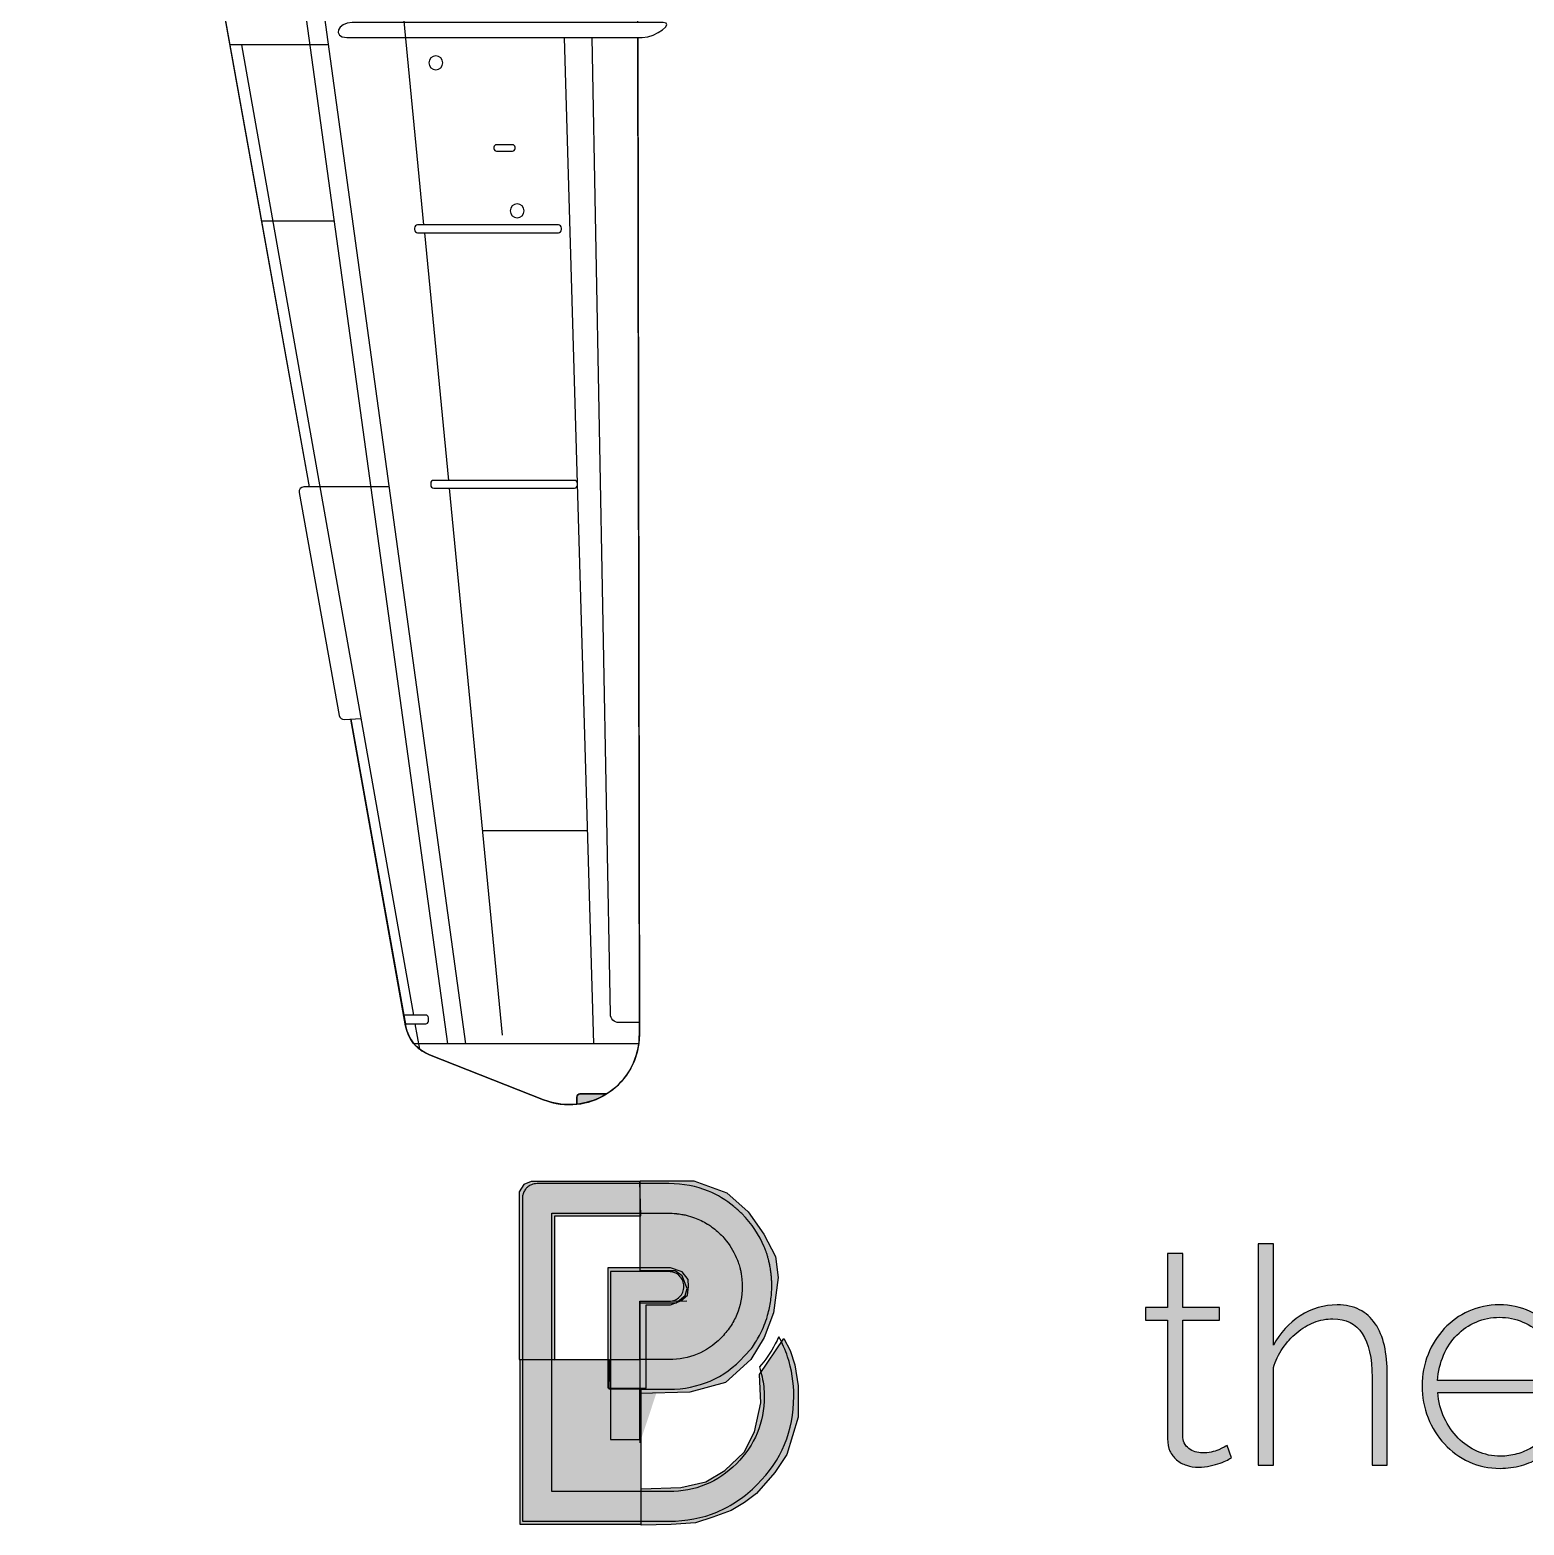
# Model space of a CAD drawing. Extents: x 65 to 351, y 40 to 244.
# Drawn here: x 238.49 to 283.66, y 41.78 to 86.99 of the extents above; entities that cross this region are included whole.
import ezdxf

# ---------------------------------------------------------------- set-up
doc = ezdxf.new("R2010")
doc.units = 0
doc.header["$MEASUREMENT"] = 0
for name, color, linetype in [('4-VIEW', 7, 'CONTINUOUS'), ('COPYRIGHT_NOTICE', 7, 'CONTINUOUS'), ('SOLIDS', 7, 'CONTINUOUS')]:
    doc.layers.add(name, color=color, linetype=linetype)

# ---------------------------------------------------------------- blocks, each defined once
blk = doc.blocks.new('BLOCK_2')
at = {"layer": 'COPYRIGHT_NOTICE'}
h = blk.add_hatch(color=7, dxfattribs=at)
h.dxf.hatch_style = 2
edge = h.paths.add_edge_path()
edge.add_spline(control_points=[(279.521, 43.583), (279.521, 43.583), (279.062, 43.583), (279.062, 43.583), (279.062, 43.583), (279.062, 46.242), (279.062, 46.242), (279.062, 47.422), (278.668, 48.013), (277.879, 48.013), (277.683, 48.013), (277.492, 47.976), (277.305, 47.903), (277.119, 47.829), (276.945, 47.725), (276.783, 47.591), (276.62, 47.456), (276.478, 47.299), (276.356, 47.119), (276.234, 46.938), (276.142, 46.744), (276.081, 46.536), (276.081, 46.536), (276.081, 43.583), (276.081, 43.583), (276.081, 43.583), (275.622, 43.583), (275.622, 43.583), (275.622, 43.583), (275.622, 50.278), (275.622, 50.278), (275.622, 50.278), (276.081, 50.278), (276.081, 50.278), (276.081, 50.278), (276.081, 47.215), (276.081, 47.215), (276.277, 47.588), (276.547, 47.884), (276.893, 48.105), (277.238, 48.325), (277.61, 48.435), (278.007, 48.435), (278.27, 48.435), (278.496, 48.386), (278.686, 48.288), (278.875, 48.19), (279.033, 48.049), (279.158, 47.866), (279.284, 47.683), (279.375, 47.461), (279.433, 47.201), (279.491, 46.941), (279.521, 46.649), (279.521, 46.325), (279.521, 46.325), (279.521, 43.583), (279.521, 43.583)], knot_values=[0, 0, 0, 0, 1, 1, 1, 2, 2, 2, 3, 3, 3, 4, 4, 4, 5, 5, 5, 6, 6, 6, 7, 7, 7, 8, 8, 8, 9, 9, 9, 10, 10, 10, 11, 11, 11, 12, 12, 12, 13, 13, 13, 14, 14, 14, 15, 15, 15, 16, 16, 16, 17, 17, 17, 18, 18, 18, 19, 19, 19, 19], degree=3, periodic=1)
h = blk.add_hatch(color=7, dxfattribs=at)
h.dxf.hatch_style = 2
edge = h.paths.add_edge_path()
edge.add_spline(control_points=[(274.815, 43.812), (274.791, 43.8), (274.749, 43.776), (274.692, 43.743), (274.633, 43.709), (274.56, 43.677), (274.471, 43.647), (274.383, 43.616), (274.283, 43.588), (274.173, 43.564), (274.063, 43.54), (273.944, 43.527), (273.816, 43.527), (273.687, 43.527), (273.566, 43.546), (273.453, 43.583), (273.34, 43.619), (273.241, 43.674), (273.155, 43.748), (273.07, 43.821), (273.002, 43.909), (272.954, 44.014), (272.904, 44.118), (272.88, 44.24), (272.88, 44.38), (272.88, 44.38), (272.88, 47.976), (272.88, 47.976), (272.88, 47.976), (272.21, 47.976), (272.21, 47.976), (272.21, 47.976), (272.21, 48.352), (272.21, 48.352), (272.21, 48.352), (272.88, 48.352), (272.88, 48.352), (272.88, 48.352), (272.88, 49.985), (272.88, 49.985), (272.88, 49.985), (273.339, 49.985), (273.339, 49.985), (273.339, 49.985), (273.339, 48.352), (273.339, 48.352), (273.339, 48.352), (274.448, 48.352), (274.448, 48.352), (274.448, 48.352), (274.448, 47.976), (274.448, 47.976), (274.448, 47.976), (273.339, 47.976), (273.339, 47.976), (273.339, 47.976), (273.339, 44.491), (273.339, 44.491), (273.339, 44.313), (273.4, 44.18), (273.522, 44.092), (273.644, 44.003), (273.782, 43.959), (273.935, 43.959), (274.124, 43.959), (274.288, 43.991), (274.426, 44.055), (274.563, 44.119), (274.647, 44.16), (274.678, 44.179), (274.678, 44.179), (274.815, 43.812), (274.815, 43.812)], knot_values=[0, 0, 0, 0, 1, 1, 1, 2, 2, 2, 3, 3, 3, 4, 4, 4, 5, 5, 5, 6, 6, 6, 7, 7, 7, 8, 8, 8, 9, 9, 9, 10, 10, 10, 11, 11, 11, 12, 12, 12, 13, 13, 13, 14, 14, 14, 15, 15, 15, 16, 16, 16, 17, 17, 17, 18, 18, 18, 19, 19, 19, 20, 20, 20, 21, 21, 21, 22, 22, 22, 23, 23, 23, 24, 24, 24, 24], degree=3, periodic=1)
h = blk.add_hatch(color=7, dxfattribs=at)
h.dxf.hatch_style = 2
edge = h.paths.add_edge_path()
edge.add_spline(control_points=[(282.933, 43.491), (282.596, 43.491), (282.284, 43.557), (281.997, 43.688), (281.709, 43.82), (281.46, 44), (281.249, 44.229), (281.038, 44.459), (280.873, 44.723), (280.754, 45.023), (280.635, 45.322), (280.575, 45.643), (280.575, 45.985), (280.575, 46.322), (280.635, 46.638), (280.754, 46.935), (280.873, 47.232), (281.037, 47.491), (281.245, 47.715), (281.453, 47.938), (281.699, 48.114), (281.983, 48.242), (282.267, 48.371), (282.575, 48.435), (282.905, 48.435), (283.241, 48.435), (283.553, 48.369), (283.84, 48.238), (284.128, 48.106), (284.375, 47.929), (284.583, 47.705), (284.791, 47.482), (284.953, 47.222), (285.07, 46.926), (285.186, 46.629), (285.244, 46.316), (285.244, 45.985), (285.244, 45.955), (285.244, 45.917), (285.244, 45.871), (285.244, 45.825), (285.241, 45.796), (285.235, 45.784), (285.235, 45.784), (281.052, 45.784), (281.052, 45.784), (281.071, 45.509), (281.135, 45.253), (281.245, 45.018), (281.355, 44.782), (281.494, 44.579), (281.662, 44.408), (281.83, 44.237), (282.024, 44.102), (282.245, 44.005), (282.465, 43.907), (282.7, 43.858), (282.951, 43.858), (283.116, 43.858), (283.278, 43.881), (283.437, 43.926), (283.596, 43.973), (283.744, 44.035), (283.882, 44.114), (284.02, 44.194), (284.141, 44.29), (284.249, 44.403), (284.355, 44.516), (284.44, 44.64), (284.501, 44.775), (284.501, 44.775), (284.905, 44.665), (284.905, 44.665), (284.837, 44.494), (284.738, 44.336), (284.606, 44.192), (284.475, 44.049), (284.322, 43.925), (284.148, 43.821), (283.973, 43.717), (283.782, 43.636), (283.574, 43.578), (283.367, 43.52), (283.153, 43.491), (282.933, 43.491)], knot_values=[0, 0, 0, 0, 1, 1, 1, 2, 2, 2, 3, 3, 3, 4, 4, 4, 5, 5, 5, 6, 6, 6, 7, 7, 7, 8, 8, 8, 9, 9, 9, 10, 10, 10, 11, 11, 11, 12, 12, 12, 13, 13, 13, 14, 14, 14, 15, 15, 15, 16, 16, 16, 17, 17, 17, 18, 18, 18, 19, 19, 19, 20, 20, 20, 21, 21, 21, 22, 22, 22, 23, 23, 23, 24, 24, 24, 25, 25, 25, 26, 26, 26, 27, 27, 27, 28, 28, 28, 28], degree=3, periodic=1)
edge = h.paths.add_edge_path()
edge.add_spline(control_points=[(284.804, 46.151), (284.785, 46.432), (284.722, 46.689), (284.616, 46.921), (284.508, 47.153), (284.371, 47.354), (284.203, 47.522), (284.035, 47.69), (283.84, 47.821), (283.62, 47.916), (283.4, 48.011), (283.165, 48.059), (282.914, 48.059), (282.663, 48.059), (282.428, 48.011), (282.208, 47.916), (281.988, 47.821), (281.794, 47.69), (281.626, 47.522), (281.457, 47.354), (281.323, 47.152), (281.222, 46.917), (281.121, 46.681), (281.061, 46.426), (281.043, 46.151), (281.043, 46.151), (284.804, 46.151), (284.804, 46.151)], knot_values=[0, 0, 0, 0, 1, 1, 1, 2, 2, 2, 3, 3, 3, 4, 4, 4, 5, 5, 5, 6, 6, 6, 7, 7, 7, 8, 8, 8, 9, 9, 9, 9], degree=3, periodic=1)
for points, knots in [([(279.521, 43.583), (279.521, 43.583), (279.062, 43.583), (279.062, 43.583), (279.062, 43.583), (279.062, 46.242), (279.062, 46.242), (279.062, 47.422), (278.668, 48.013), (277.879, 48.013), (277.683, 48.013), (277.492, 47.976), (277.305, 47.903), (277.119, 47.829), (276.945, 47.725), (276.783, 47.591), (276.62, 47.456), (276.478, 47.299), (276.356, 47.119), (276.234, 46.938), (276.142, 46.744), (276.081, 46.536), (276.081, 46.536), (276.081, 43.583), (276.081, 43.583), (276.081, 43.583), (275.622, 43.583), (275.622, 43.583), (275.622, 43.583), (275.622, 50.278), (275.622, 50.278), (275.622, 50.278), (276.081, 50.278), (276.081, 50.278), (276.081, 50.278), (276.081, 47.215), (276.081, 47.215), (276.277, 47.588), (276.547, 47.884), (276.893, 48.105), (277.238, 48.325), (277.61, 48.435), (278.007, 48.435), (278.27, 48.435), (278.496, 48.386), (278.686, 48.288), (278.875, 48.19), (279.033, 48.049), (279.158, 47.866), (279.284, 47.683), (279.375, 47.461), (279.433, 47.201), (279.491, 46.941), (279.521, 46.649), (279.521, 46.325), (279.521, 46.325), (279.521, 43.583), (279.521, 43.583)], [0, 0, 0, 0, 1, 1, 1, 2, 2, 2, 3, 3, 3, 4, 4, 4, 5, 5, 5, 6, 6, 6, 7, 7, 7, 8, 8, 8, 9, 9, 9, 10, 10, 10, 11, 11, 11, 12, 12, 12, 13, 13, 13, 14, 14, 14, 15, 15, 15, 16, 16, 16, 17, 17, 17, 18, 18, 18, 19, 19, 19, 19]), ([(274.815, 43.812), (274.791, 43.8), (274.749, 43.776), (274.692, 43.743), (274.633, 43.709), (274.56, 43.677), (274.471, 43.647), (274.383, 43.616), (274.283, 43.588), (274.173, 43.564), (274.063, 43.54), (273.944, 43.527), (273.816, 43.527), (273.687, 43.527), (273.566, 43.546), (273.453, 43.583), (273.34, 43.619), (273.241, 43.674), (273.155, 43.748), (273.07, 43.821), (273.002, 43.909), (272.954, 44.014), (272.904, 44.118), (272.88, 44.24), (272.88, 44.38), (272.88, 44.38), (272.88, 47.976), (272.88, 47.976), (272.88, 47.976), (272.21, 47.976), (272.21, 47.976), (272.21, 47.976), (272.21, 48.352), (272.21, 48.352), (272.21, 48.352), (272.88, 48.352), (272.88, 48.352), (272.88, 48.352), (272.88, 49.985), (272.88, 49.985), (272.88, 49.985), (273.339, 49.985), (273.339, 49.985), (273.339, 49.985), (273.339, 48.352), (273.339, 48.352), (273.339, 48.352), (274.448, 48.352), (274.448, 48.352), (274.448, 48.352), (274.448, 47.976), (274.448, 47.976), (274.448, 47.976), (273.339, 47.976), (273.339, 47.976), (273.339, 47.976), (273.339, 44.491), (273.339, 44.491), (273.339, 44.313), (273.4, 44.18), (273.522, 44.092), (273.644, 44.003), (273.782, 43.959), (273.935, 43.959), (274.124, 43.959), (274.288, 43.991), (274.426, 44.055), (274.563, 44.119), (274.647, 44.16), (274.678, 44.179), (274.678, 44.179), (274.815, 43.812), (274.815, 43.812)], [0, 0, 0, 0, 1, 1, 1, 2, 2, 2, 3, 3, 3, 4, 4, 4, 5, 5, 5, 6, 6, 6, 7, 7, 7, 8, 8, 8, 9, 9, 9, 10, 10, 10, 11, 11, 11, 12, 12, 12, 13, 13, 13, 14, 14, 14, 15, 15, 15, 16, 16, 16, 17, 17, 17, 18, 18, 18, 19, 19, 19, 20, 20, 20, 21, 21, 21, 22, 22, 22, 23, 23, 23, 24, 24, 24, 24]), ([(282.933, 43.491), (282.596, 43.491), (282.284, 43.557), (281.997, 43.688), (281.709, 43.82), (281.46, 44), (281.249, 44.229), (281.038, 44.459), (280.873, 44.723), (280.754, 45.023), (280.635, 45.322), (280.575, 45.643), (280.575, 45.985), (280.575, 46.322), (280.635, 46.638), (280.754, 46.935), (280.873, 47.232), (281.037, 47.491), (281.245, 47.715), (281.453, 47.938), (281.699, 48.114), (281.983, 48.242), (282.267, 48.371), (282.575, 48.435), (282.905, 48.435), (283.241, 48.435), (283.553, 48.369), (283.84, 48.238), (284.128, 48.106), (284.375, 47.929), (284.583, 47.705), (284.791, 47.482), (284.953, 47.222), (285.07, 46.926), (285.186, 46.629), (285.244, 46.316), (285.244, 45.985), (285.244, 45.955), (285.244, 45.917), (285.244, 45.871), (285.244, 45.825), (285.241, 45.796), (285.235, 45.784), (285.235, 45.784), (281.052, 45.784), (281.052, 45.784), (281.071, 45.509), (281.135, 45.253), (281.245, 45.018), (281.355, 44.782), (281.494, 44.579), (281.662, 44.408), (281.83, 44.237), (282.024, 44.102), (282.245, 44.005), (282.465, 43.907), (282.7, 43.858), (282.951, 43.858), (283.116, 43.858), (283.278, 43.881), (283.437, 43.926), (283.596, 43.973), (283.744, 44.035), (283.882, 44.114), (284.02, 44.194), (284.141, 44.29), (284.249, 44.403), (284.355, 44.516), (284.44, 44.64), (284.501, 44.775), (284.501, 44.775), (284.905, 44.665), (284.905, 44.665), (284.837, 44.494), (284.738, 44.336), (284.606, 44.192), (284.475, 44.049), (284.322, 43.925), (284.148, 43.821), (283.973, 43.717), (283.782, 43.636), (283.574, 43.578), (283.367, 43.52), (283.153, 43.491), (282.933, 43.491)], [0, 0, 0, 0, 1, 1, 1, 2, 2, 2, 3, 3, 3, 4, 4, 4, 5, 5, 5, 6, 6, 6, 7, 7, 7, 8, 8, 8, 9, 9, 9, 10, 10, 10, 11, 11, 11, 12, 12, 12, 13, 13, 13, 14, 14, 14, 15, 15, 15, 16, 16, 16, 17, 17, 17, 18, 18, 18, 19, 19, 19, 20, 20, 20, 21, 21, 21, 22, 22, 22, 23, 23, 23, 24, 24, 24, 25, 25, 25, 26, 26, 26, 27, 27, 27, 28, 28, 28, 28]), ([(284.804, 46.151), (284.785, 46.432), (284.722, 46.689), (284.616, 46.921), (284.508, 47.153), (284.371, 47.354), (284.203, 47.522), (284.035, 47.69), (283.84, 47.821), (283.62, 47.916), (283.4, 48.011), (283.165, 48.059), (282.914, 48.059), (282.663, 48.059), (282.428, 48.011), (282.208, 47.916), (281.988, 47.821), (281.794, 47.69), (281.626, 47.522), (281.457, 47.354), (281.323, 47.152), (281.222, 46.917), (281.121, 46.681), (281.061, 46.426), (281.043, 46.151), (281.043, 46.151), (284.804, 46.151), (284.804, 46.151)], [0, 0, 0, 0, 1, 1, 1, 2, 2, 2, 3, 3, 3, 4, 4, 4, 5, 5, 5, 6, 6, 6, 7, 7, 7, 8, 8, 8, 9, 9, 9, 9])]:
    blk.add_open_spline(points, degree=3, knots=knots, dxfattribs=at)
blk = doc.blocks.new('BLOCK_3')
at = {"layer": 'COPYRIGHT_NOTICE'}
h = blk.add_hatch(color=151, dxfattribs=at)
h.dxf.hatch_style = 2
h.paths.add_polyline_path([(256.962, 51.124), (256.933, 52.16), (253.647, 52.16), (253.427, 52.072), (253.283, 51.851), (253.283, 46.779), (254.364, 46.774), (254.364, 51.124)])
h = blk.add_hatch(color=1, dxfattribs=at)
h.dxf.hatch_style = 2
h.paths.add_polyline_path([(260.284, 46.78), (259.523, 46.086), (258.442, 45.792), (256.937, 45.755), (256.937, 45.884), (256.004, 45.882), (256.018, 46.779), (256.937, 46.779), (256.937, 48.5), (258.024, 48.501), (258.299, 48.721), (258.363, 48.93), (258.211, 49.316), (258.002, 49.464), (256.937, 49.459), (256.937, 52.185), (258.564, 52.181), (259.556, 51.818), (260.207, 51.245), (260.681, 50.573), (261.034, 49.9), (261.111, 49.261), (260.967, 48.191), (260.689, 47.452)])
h = blk.add_hatch(color=40, dxfattribs=at)
h.dxf.hatch_style = 2
h.paths.add_polyline_path([(258.366, 48.732), (258.399, 48.985), (258.388, 49.206), (258.211, 49.437), (257.859, 49.554), (255.962, 49.554), (255.962, 45.922), (257.123, 45.917), (257.123, 48.434), (257.859, 48.439), (258.167, 48.555)])
h = blk.add_hatch(color=151, dxfattribs=at)
h.dxf.hatch_style = 2
h.paths.add_polyline_path([(258.346, 48.546), (256.933, 48.537), (256.933, 44.264)])
h = blk.add_hatch(color=152, dxfattribs=at)
h.dxf.hatch_style = 2
h.paths.add_polyline_path([(260.46, 42.734), (260.096, 42.459), (259.689, 42.216), (259.137, 42.018), (258.608, 41.841), (257.881, 41.797), (256.968, 41.775), (256.968, 42.867), (258.173, 42.916), (258.928, 43.087), (259.501, 43.429), (260.085, 43.98), (260.394, 44.597), (260.582, 45.468), (260.543, 46.332), (261.286, 47.42), (261.474, 47.056), (261.618, 46.626), (261.713, 45.987), (261.713, 45.038), (261.375, 43.914), (261.011, 43.363)])
h = blk.add_hatch(color=2, dxfattribs=at)
h.dxf.hatch_style = 2
h.paths.add_polyline_path([(256.005, 46.775), (253.305, 46.775), (253.305, 41.808), (256.968, 41.808), (256.968, 45.898), (255.999, 45.898)])
for points in [[(256.962, 51.124), (256.933, 52.16), (253.647, 52.16), (253.427, 52.072), (253.283, 51.851), (253.283, 46.779), (254.364, 46.774), (254.364, 51.124), (256.962, 51.124)], [(260.284, 46.78), (259.523, 46.086), (258.442, 45.792), (256.937, 45.755), (256.937, 45.884), (256.004, 45.882), (256.018, 46.779), (256.937, 46.779), (256.937, 48.5), (258.024, 48.501), (258.299, 48.721), (258.363, 48.93), (258.211, 49.316), (258.002, 49.464), (256.937, 49.459), (256.937, 52.185), (258.564, 52.181), (259.556, 51.818), (260.207, 51.245), (260.681, 50.573), (261.034, 49.9), (261.111, 49.261), (260.967, 48.191), (260.689, 47.452), (260.284, 46.78)], [(258.366, 48.732), (258.399, 48.985), (258.388, 49.206), (258.211, 49.437), (257.859, 49.554), (255.962, 49.554), (255.962, 45.922), (257.123, 45.917), (257.123, 48.434), (257.859, 48.439), (258.167, 48.555), (258.366, 48.732)], [(258.346, 48.546), (256.933, 48.537), (256.933, 44.264)], [(260.46, 42.734), (260.096, 42.459), (259.689, 42.216), (259.137, 42.018), (258.608, 41.841), (257.881, 41.797), (256.968, 41.775), (256.968, 42.867), (258.173, 42.916), (258.928, 43.087), (259.501, 43.429), (260.085, 43.98), (260.394, 44.597), (260.582, 45.468), (260.543, 46.332), (261.286, 47.42), (261.474, 47.056), (261.618, 46.626), (261.713, 45.987), (261.713, 45.038), (261.375, 43.914), (261.011, 43.363), (260.46, 42.734)], [(256.005, 46.775), (253.305, 46.775), (253.305, 41.808), (256.968, 41.808), (256.968, 45.898), (255.999, 45.898), (256.005, 46.775)]]:
    blk.add_lwpolyline(points, dxfattribs=at)
blk.add_open_spline([(253.379, 42.388), (253.379, 42.388), (253.379, 47.889), (253.379, 47.889), (253.379, 47.889), (253.379, 49.262), (253.379, 49.262), (253.379, 49.262), (253.379, 49.262), (253.379, 49.262), (253.379, 49.262), (253.379, 51.653), (253.379, 51.653), (253.379, 51.685), (253.381, 51.715), (253.387, 51.744), (253.387, 51.746), (253.388, 51.748), (253.388, 51.751), (253.394, 51.777), (253.401, 51.802), (253.411, 51.826), (253.426, 51.864), (253.449, 51.899), (253.476, 51.933), (253.486, 51.946), (253.495, 51.959), (253.506, 51.971), (253.517, 51.981), (253.528, 51.991), (253.54, 52), (253.54, 52), (253.541, 52.001), (253.541, 52.001), (253.542, 52.002), (253.542, 52.002), (253.543, 52.003), (253.579, 52.031), (253.616, 52.053), (253.654, 52.068), (253.705, 52.089), (253.762, 52.1), (253.825, 52.1), (253.825, 52.1), (257.81, 52.1), (257.81, 52.1), (258.241, 52.1), (258.639, 52.025), (259.004, 51.874), (259.278, 51.761), (259.535, 51.605), (259.775, 51.406), (259.856, 51.34), (259.934, 51.269), (260.011, 51.193), (260.314, 50.888), (260.541, 50.552), (260.692, 50.187), (260.71, 50.142), (260.727, 50.097), (260.743, 50.051), (260.749, 50.037), (260.753, 50.022), (260.758, 50.008), (260.769, 49.976), (260.779, 49.945), (260.789, 49.913), (260.794, 49.896), (260.798, 49.878), (260.803, 49.861), (260.811, 49.832), (260.82, 49.802), (260.827, 49.772), (260.831, 49.752), (260.835, 49.733), (260.84, 49.713), (260.844, 49.693), (260.849, 49.674), (260.853, 49.654), (260.853, 49.656), (260.852, 49.659), (260.852, 49.661), (260.852, 49.661), (260.855, 49.645), (260.855, 49.645), (260.855, 49.645), (260.855, 49.645), (260.855, 49.645), (260.855, 49.645), (260.855, 49.645), (260.855, 49.645), (260.855, 49.644), (260.855, 49.644), (260.855, 49.644), (260.855, 49.643), (260.855, 49.642), (260.856, 49.64), (260.865, 49.594), (260.873, 49.547), (260.88, 49.499), (260.881, 49.494), (260.882, 49.489), (260.883, 49.484), (260.89, 49.437), (260.895, 49.39), (260.9, 49.343), (260.9, 49.336), (260.901, 49.33), (260.902, 49.322), (260.906, 49.277), (260.91, 49.232), (260.912, 49.186), (260.913, 49.177), (260.913, 49.167), (260.914, 49.158), (260.916, 49.103), (260.918, 49.049), (260.918, 48.993), (260.918, 48.848), (260.907, 48.705), (260.886, 48.562), (260.866, 48.418), (260.834, 48.273), (260.792, 48.126), (260.792, 48.126), (260.774, 48.061), (260.774, 48.061), (260.774, 48.061), (260.763, 48.023), (260.763, 48.023), (260.763, 48.023), (260.765, 48.021), (260.765, 48.021), (260.706, 47.844), (260.631, 47.67), (260.544, 47.506), (260.47, 47.366), (260.388, 47.233), (260.3, 47.114), (260.3, 47.114), (260.084, 46.879), (260.084, 46.879), (259.776, 46.546), (259.434, 46.297), (259.056, 46.132), (258.68, 45.967), (258.264, 45.885), (257.81, 45.885), (257.81, 45.885), (257.152, 45.885), (257.152, 45.885), (257.152, 45.885), (256.933, 45.885), (256.933, 45.885), (256.933, 45.885), (256.933, 45.666), (256.933, 45.666), (256.933, 45.666), (256.933, 44.368), (256.933, 44.368), (256.933, 44.368), (256.04, 44.368), (256.04, 44.368), (256.04, 44.368), (256.04, 46.328), (256.04, 46.328), (256.04, 46.328), (256.039, 46.332), (256.039, 46.332), (256.039, 46.332), (256.038, 46.364), (256.038, 46.364), (256.038, 46.364), (256.039, 46.364), (256.039, 46.364), (256.039, 46.364), (256.039, 47.5), (256.039, 47.5), (256.039, 47.5), (256.039, 49.052), (256.039, 49.052), (256.039, 49.052), (256.038, 49.439), (256.038, 49.439), (256.038, 49.439), (256.061, 49.44), (256.061, 49.44), (256.061, 49.44), (257.81, 49.44), (257.81, 49.44), (257.864, 49.44), (257.913, 49.431), (257.957, 49.416), (257.966, 49.413), (257.976, 49.412), (257.985, 49.408), (258.023, 49.392), (258.059, 49.37), (258.094, 49.342), (258.105, 49.333), (258.116, 49.322), (258.128, 49.312), (258.145, 49.293), (258.16, 49.275), (258.174, 49.255), (258.176, 49.252), (258.179, 49.249), (258.181, 49.247), (258.193, 49.228), (258.204, 49.208), (258.214, 49.189), (258.215, 49.187), (258.216, 49.186), (258.217, 49.184), (258.217, 49.184), (258.225, 49.165), (258.225, 49.165), (258.246, 49.113), (258.257, 49.055), (258.257, 48.993), (258.257, 48.928), (258.246, 48.87), (258.225, 48.819), (258.225, 48.819), (258.225, 48.819), (258.225, 48.819), (258.203, 48.766), (258.171, 48.717), (258.127, 48.673), (258.084, 48.63), (258.037, 48.598), (257.985, 48.578), (257.934, 48.557), (257.875, 48.546), (257.81, 48.546), (257.81, 48.546), (257.152, 48.546), (257.152, 48.546), (257.152, 48.546), (256.933, 48.546), (256.933, 48.546), (256.933, 48.546), (256.933, 48.327), (256.933, 48.327), (256.933, 48.327), (256.933, 47.483), (256.933, 47.483), (256.933, 47.483), (256.933, 46.997), (256.933, 46.997), (256.933, 46.997), (256.933, 46.779), (256.933, 46.779), (256.933, 46.779), (257.152, 46.779), (257.152, 46.779), (257.152, 46.779), (257.81, 46.779), (257.81, 46.779), (258.115, 46.779), (258.399, 46.833), (258.662, 46.943), (258.923, 47.051), (259.161, 47.214), (259.375, 47.43), (259.483, 47.538), (259.578, 47.651), (259.659, 47.77), (259.659, 47.77), (259.659, 47.77), (259.659, 47.77), (259.739, 47.889), (259.806, 48.013), (259.86, 48.143), (259.969, 48.405), (260.024, 48.689), (260.024, 48.993), (260.024, 49.05), (260.021, 49.106), (260.017, 49.162), (260.016, 49.173), (260.015, 49.185), (260.015, 49.197), (260.01, 49.25), (260.004, 49.302), (259.995, 49.354), (259.993, 49.365), (259.991, 49.377), (259.989, 49.389), (259.982, 49.43), (259.973, 49.471), (259.963, 49.511), (259.959, 49.529), (259.955, 49.547), (259.951, 49.564), (259.937, 49.618), (259.921, 49.67), (259.902, 49.723), (259.902, 49.723), (259.902, 49.723), (259.902, 49.724), (259.895, 49.745), (259.886, 49.766), (259.877, 49.787), (259.798, 49.993), (259.687, 50.188), (259.543, 50.371), (259.543, 50.371), (259.542, 50.372), (259.542, 50.372), (259.542, 50.372), (259.541, 50.373), (259.541, 50.373), (259.448, 50.489), (259.347, 50.592), (259.24, 50.684), (259.182, 50.732), (259.124, 50.778), (259.062, 50.82), (259.041, 50.834), (259.021, 50.85), (258.998, 50.864), (258.99, 50.869), (258.981, 50.874), (258.972, 50.879), (258.851, 50.954), (258.721, 51.016), (258.583, 51.066), (258.5, 51.096), (258.415, 51.124), (258.326, 51.145), (258.326, 51.145), (258.326, 51.146), (258.326, 51.146), (258.285, 51.156), (258.243, 51.164), (258.2, 51.172), (258.198, 51.172), (258.197, 51.172), (258.196, 51.172), (258.172, 51.177), (258.147, 51.179), (258.122, 51.183), (258.101, 51.186), (258.081, 51.189), (258.059, 51.192), (258.051, 51.192), (258.042, 51.192), (258.034, 51.193), (257.947, 51.202), (257.859, 51.207), (257.769, 51.207), (257.769, 51.207), (254.491, 51.207), (254.491, 51.207), (254.491, 51.207), (254.491, 51.207), (254.491, 51.207), (254.491, 51.207), (254.491, 51.207), (254.491, 51.207), (254.491, 51.207), (254.272, 51.207), (254.272, 51.207), (254.272, 51.207), (254.272, 50.988), (254.272, 50.988), (254.272, 50.988), (254.272, 49.163), (254.272, 49.163), (254.272, 49.163), (254.272, 47.697), (254.272, 47.697), (254.272, 47.697), (254.272, 43.006), (254.272, 43.006), (254.272, 43.006), (254.272, 42.788), (254.272, 42.788), (254.272, 42.788), (254.491, 42.788), (254.491, 42.788), (254.491, 42.788), (257.81, 42.788), (257.81, 42.788), (258.205, 42.788), (258.574, 42.858), (258.915, 42.999), (259.256, 43.14), (259.566, 43.35), (259.846, 43.63), (260.126, 43.909), (260.337, 44.22), (260.477, 44.56), (260.618, 44.902), (260.689, 45.271), (260.689, 45.666), (260.689, 45.865), (260.669, 46.06), (260.627, 46.254), (260.606, 46.356), (260.578, 46.457), (260.545, 46.558), (260.721, 46.754), (260.885, 46.994), (261.023, 47.254), (261.06, 47.325), (261.096, 47.397), (261.129, 47.471), (261.237, 47.275), (261.326, 47.072), (261.395, 46.864), (261.52, 46.488), (261.583, 46.088), (261.583, 45.666), (261.583, 44.623), (261.214, 43.733), (260.476, 43.001), (260.476, 43.001), (260.475, 43), (260.475, 43), (260.108, 42.631), (259.703, 42.354), (259.259, 42.17), (258.817, 41.986), (258.333, 41.894), (257.81, 41.894), (257.81, 41.894), (253.825, 41.894), (253.825, 41.894), (253.825, 41.894), (253.38, 41.894), (253.38, 41.894), (253.38, 41.894), (253.379, 42.388), (253.379, 42.388)], degree=3, knots=[0, 0, 0, 0, 1, 1, 1, 2, 2, 2, 3, 3, 3, 4, 4, 4, 5, 5, 5, 6, 6, 6, 7, 7, 7, 8, 8, 8, 9, 9, 9, 10, 10, 10, 11, 11, 11, 12, 12, 12, 13, 13, 13, 14, 14, 14, 15, 15, 15, 16, 16, 16, 17, 17, 17, 18, 18, 18, 19, 19, 19, 20, 20, 20, 21, 21, 21, 22, 22, 22, 23, 23, 23, 24, 24, 24, 25, 25, 25, 26, 26, 26, 27, 27, 27, 28, 28, 28, 29, 29, 29, 30, 30, 30, 31, 31, 31, 32, 32, 32, 33, 33, 33, 34, 34, 34, 35, 35, 35, 36, 36, 36, 37, 37, 37, 38, 38, 38, 39, 39, 39, 40, 40, 40, 41, 41, 41, 42, 42, 42, 43, 43, 43, 44, 44, 44, 45, 45, 45, 46, 46, 46, 47, 47, 47, 48, 48, 48, 49, 49, 49, 50, 50, 50, 51, 51, 51, 52, 52, 52, 53, 53, 53, 54, 54, 54, 55, 55, 55, 56, 56, 56, 57, 57, 57, 58, 58, 58, 59, 59, 59, 60, 60, 60, 61, 61, 61, 62, 62, 62, 63, 63, 63, 64, 64, 64, 65, 65, 65, 66, 66, 66, 67, 67, 67, 68, 68, 68, 69, 69, 69, 70, 70, 70, 71, 71, 71, 72, 72, 72, 73, 73, 73, 74, 74, 74, 75, 75, 75, 76, 76, 76, 77, 77, 77, 78, 78, 78, 79, 79, 79, 80, 80, 80, 81, 81, 81, 82, 82, 82, 83, 83, 83, 84, 84, 84, 85, 85, 85, 86, 86, 86, 87, 87, 87, 88, 88, 88, 89, 89, 89, 90, 90, 90, 91, 91, 91, 92, 92, 92, 93, 93, 93, 94, 94, 94, 95, 95, 95, 96, 96, 96, 97, 97, 97, 98, 98, 98, 99, 99, 99, 100, 100, 100, 101, 101, 101, 102, 102, 102, 103, 103, 103, 104, 104, 104, 105, 105, 105, 106, 106, 106, 107, 107, 107, 108, 108, 108, 109, 109, 109, 110, 110, 110, 111, 111, 111, 112, 112, 112, 113, 113, 113, 114, 114, 114, 115, 115, 115, 116, 116, 116, 117, 117, 117, 118, 118, 118, 119, 119, 119, 120, 120, 120, 121, 121, 121, 122, 122, 122, 123, 123, 123, 124, 124, 124, 125, 125, 125, 126, 126, 126, 127, 127, 127, 128, 128, 128, 129, 129, 129, 130, 130, 130, 131, 131, 131, 132, 132, 132, 133, 133, 133, 134, 134, 134, 135, 135, 135, 136, 136, 136, 137, 137, 137, 138, 138, 138, 139, 139, 139, 140, 140, 140, 141, 141, 141, 142, 142, 142, 143, 143, 143, 144, 144, 144, 145, 145, 145, 145], dxfattribs=at)

msp = doc.modelspace()

# ---------------------------------------------------------------- hatches: boundary and pattern name
at = {"layer": 'SOLIDS'}
h = msp.add_hatch(color=254, dxfattribs=at)
edge = h.paths.add_edge_path()
edge.add_spline(control_points=[(255.119, 54.811), (255.066, 54.811), (255.023, 54.767), (255.023, 54.714), (255.023, 54.714), (255.023, 54.499), (255.023, 54.499), (255.345, 54.534), (255.653, 54.642), (255.922, 54.811), (255.922, 54.811), (255.119, 54.811), (255.119, 54.811)], knot_values=[0, 0, 0, 0, 1, 1, 1, 2, 2, 2, 3, 3, 3, 4, 4, 4, 4], degree=3, periodic=1)

# ---------------------------------------------------------------- linework, layer by layer
at = {"layer": '4-VIEW', "color": 250}
for points in [[(251.124, 56.332), (245.537, 96.907)], [(251.671, 56.332), (246.1, 96.907)], [(250.403, 81.088), (248.957, 96.016)], [(247.523, 86.536), (244.541, 86.536)], [(250.094, 57.198), (244.896, 86.536)], [(255.543, 56.332), (254.654, 86.76)], [(247.7, 81.202), (245.488, 81.202)], [(251.152, 73.365), (250.426, 80.855)], [(252.777, 56.585), (251.174, 73.132)], [(255.355, 62.767), (252.178, 62.767)], [(250.278, 56.162), (250.141, 56.932)], [(256.897, 56.332), (250.084, 56.332)]]:
    msp.add_lwpolyline(points, dxfattribs=at)
for points, knots in [([(246.931, 153.59), (246.931, 153.59), (242.657, 129.755), (242.657, 129.755), (242.617, 129.534), (242.488, 129.359), (242.287, 129.256), (240.641, 128.41), (240.686, 125.477), (242.417, 124.745), (242.591, 124.671), (242.699, 124.51), (242.699, 124.32), (242.699, 124.32), (242.704, 118.29), (242.704, 118.29), (242.704, 118.174), (242.786, 118.077), (242.901, 118.056), (244.393, 117.784), (247.003, 117.221), (247.003, 115.766), (247.003, 115.766), (247.003, 110.99), (247.003, 110.99), (247.003, 109.535), (244.393, 108.972), (242.901, 108.7), (242.786, 108.68), (242.704, 108.583), (242.704, 108.465), (242.704, 108.465), (242.699, 102.436), (242.699, 102.436), (242.699, 102.246), (242.591, 102.085), (242.417, 102.011), (240.686, 101.28), (240.641, 98.346), (242.287, 97.5), (242.488, 97.397), (242.617, 97.223), (242.657, 97), (242.657, 97), (246.931, 73.167), (246.931, 73.167)], [0, 0, 0, 0, 1, 1, 1, 2, 2, 2, 3, 3, 3, 4, 4, 4, 5, 5, 5, 6, 6, 6, 7, 7, 7, 8, 8, 8, 9, 9, 9, 10, 10, 10, 11, 11, 11, 12, 12, 12, 13, 13, 13, 14, 14, 14, 15, 15, 15, 15]), ([(257.002, 86.76), (257.002, 86.76), (248.068, 86.76), (248.068, 86.76), (247.634, 86.76), (247.798, 87.213), (248.231, 87.213), (248.231, 87.213), (257.634, 87.213), (257.634, 87.213), (257.987, 87.213), (257.437, 86.76), (257.002, 86.76), (257.002, 86.76), (257.002, 86.76), (257.002, 86.76)], [0, 0, 0, 0, 1, 1, 1, 2, 2, 2, 3, 3, 3, 4, 4, 4, 5, 5, 5, 5]), ([(256.873, 86.76), (256.873, 86.76), (256.915, 56.613), (256.915, 56.613), (256.917, 55.111), (255.417, 54.089), (254.019, 54.639), (254.019, 54.639), (250.569, 55.998), (250.569, 55.998), (250.183, 56.15), (249.924, 56.466), (249.851, 56.875), (249.851, 56.875), (248.189, 66.147), (248.189, 66.147)], [0, 0, 0, 0, 1, 1, 1, 2, 2, 2, 3, 3, 3, 4, 4, 4, 5, 5, 5, 5]), ([(256.914, 56.971), (256.914, 56.971), (256.294, 56.971), (256.294, 56.971), (256.155, 56.971), (256.042, 57.083), (256.039, 57.222), (256.039, 57.222), (255.492, 86.76), (255.492, 86.76)], [0, 0, 0, 0, 1, 1, 1, 2, 2, 2, 3, 3, 3, 3]), ([(250.764, 85.781), (250.648, 85.781), (250.554, 85.875), (250.554, 85.991), (250.554, 86.107), (250.648, 86.202), (250.764, 86.202), (250.881, 86.202), (250.976, 86.107), (250.976, 85.991), (250.976, 85.875), (250.881, 85.781), (250.764, 85.781), (250.764, 85.781), (250.764, 85.781), (250.764, 85.781)], [0, 0, 0, 0, 1, 1, 1, 2, 2, 2, 3, 3, 3, 4, 4, 4, 5, 5, 5, 5]), ([(253.079, 83.32), (253.079, 83.32), (252.595, 83.32), (252.595, 83.32), (252.553, 83.32), (252.519, 83.355), (252.519, 83.396), (252.519, 83.396), (252.519, 83.439), (252.519, 83.439), (252.519, 83.481), (252.553, 83.515), (252.595, 83.515), (252.595, 83.515), (253.079, 83.515), (253.079, 83.515), (253.122, 83.515), (253.157, 83.481), (253.157, 83.439), (253.157, 83.439), (253.157, 83.396), (253.157, 83.396), (253.157, 83.355), (253.122, 83.32), (253.079, 83.32), (253.079, 83.32), (253.079, 83.32), (253.079, 83.32)], [0, 0, 0, 0, 1, 1, 1, 2, 2, 2, 3, 3, 3, 4, 4, 4, 5, 5, 5, 6, 6, 6, 7, 7, 7, 8, 8, 8, 9, 9, 9, 9]), ([(253.219, 81.303), (253.104, 81.303), (253.009, 81.397), (253.009, 81.514), (253.009, 81.629), (253.104, 81.725), (253.219, 81.725), (253.336, 81.725), (253.43, 81.629), (253.43, 81.514), (253.43, 81.397), (253.336, 81.303), (253.219, 81.303), (253.219, 81.303), (253.219, 81.303), (253.219, 81.303)], [0, 0, 0, 0, 1, 1, 1, 2, 2, 2, 3, 3, 3, 4, 4, 4, 5, 5, 5, 5]), ([(254.466, 80.855), (254.466, 80.855), (250.213, 80.855), (250.213, 80.855), (250.162, 80.855), (250.121, 80.897), (250.121, 80.947), (250.121, 80.947), (250.121, 80.995), (250.121, 80.995), (250.121, 81.046), (250.162, 81.088), (250.213, 81.088), (250.213, 81.088), (254.466, 81.088), (254.466, 81.088), (254.518, 81.088), (254.559, 81.046), (254.559, 80.995), (254.559, 80.995), (254.559, 80.947), (254.559, 80.947), (254.559, 80.897), (254.518, 80.855), (254.466, 80.855), (254.466, 80.855), (254.466, 80.855), (254.466, 80.855)], [0, 0, 0, 0, 1, 1, 1, 2, 2, 2, 3, 3, 3, 4, 4, 4, 5, 5, 5, 6, 6, 6, 7, 7, 7, 8, 8, 8, 9, 9, 9, 9]), ([(254.953, 73.132), (254.953, 73.132), (250.7, 73.132), (250.7, 73.132), (250.648, 73.132), (250.607, 73.174), (250.607, 73.224), (250.607, 73.224), (250.607, 73.272), (250.607, 73.272), (250.607, 73.323), (250.648, 73.365), (250.7, 73.365), (250.7, 73.365), (254.953, 73.365), (254.953, 73.365), (255.004, 73.365), (255.045, 73.323), (255.045, 73.272), (255.045, 73.272), (255.045, 73.224), (255.045, 73.224), (255.045, 73.174), (255.004, 73.132), (254.953, 73.132), (254.953, 73.132), (254.953, 73.132), (254.953, 73.132)], [0, 0, 0, 0, 1, 1, 1, 2, 2, 2, 3, 3, 3, 4, 4, 4, 5, 5, 5, 6, 6, 6, 7, 7, 7, 8, 8, 8, 9, 9, 9, 9]), ([(249.359, 73.167), (249.359, 73.167), (246.775, 73.167), (246.775, 73.167), (246.685, 73.167), (246.618, 73.086), (246.633, 72.997), (246.633, 72.997), (247.845, 66.256), (247.845, 66.256), (247.858, 66.185), (247.921, 66.135), (247.992, 66.138), (247.992, 66.138), (248.506, 66.16), (248.506, 66.16)], [0, 0, 0, 0, 1, 1, 1, 2, 2, 2, 3, 3, 3, 4, 4, 4, 5, 5, 5, 5]), ([(249.841, 56.932), (249.841, 56.932), (250.458, 56.932), (250.458, 56.932), (250.503, 56.932), (250.538, 56.967), (250.538, 57.012), (250.538, 57.012), (250.538, 57.118), (250.538, 57.118), (250.538, 57.162), (250.503, 57.198), (250.458, 57.198), (250.458, 57.198), (249.793, 57.198), (249.793, 57.198)], [0, 0, 0, 0, 1, 1, 1, 2, 2, 2, 3, 3, 3, 4, 4, 4, 5, 5, 5, 5]), ([(255.922, 54.811), (255.922, 54.811), (255.119, 54.811), (255.119, 54.811), (255.066, 54.811), (255.023, 54.767), (255.023, 54.714), (255.023, 54.714), (255.023, 54.499), (255.023, 54.499)], [0, 0, 0, 0, 1, 1, 1, 2, 2, 2, 3, 3, 3, 3])]:
    msp.add_open_spline(points, degree=3, knots=knots, dxfattribs=at)
at = {"layer": 'SOLIDS'}
for points, knots in [([(198.83, 114.729), (198.83, 114.729), (199.328, 127.495), (199.328, 127.495), (199.328, 127.495), (199.57, 133.624), (199.57, 133.624), (199.576, 133.792), (199.688, 133.933), (199.851, 133.978), (202.298, 134.641), (204.24, 134.8), (205.749, 134.255), (205.974, 134.484), (206.335, 134.434), (206.365, 133.855), (206.365, 133.855), (206.376, 133.652), (206.376, 133.652), (206.376, 133.652), (207.298, 115.953), (207.298, 115.953), (207.298, 115.953), (207.628, 115.974), (207.628, 115.974), (209.893, 116.522), (212.258, 117.012), (214.819, 117.325), (216.662, 117.549), (218.607, 117.682), (220.689, 117.678), (220.689, 117.678), (233.032, 117.867), (233.032, 117.867), (233.032, 117.867), (236.773, 117.924), (236.773, 117.924), (236.773, 117.924), (243.094, 118.02), (243.094, 118.02), (243.028, 118.032), (242.963, 118.044), (242.901, 118.056), (242.865, 118.062), (242.833, 118.076), (242.806, 118.095), (242.743, 118.139), (242.704, 118.21), (242.704, 118.29), (242.704, 118.29), (242.699, 124.32), (242.699, 124.32), (242.699, 124.509), (242.591, 124.671), (242.417, 124.745), (240.686, 125.477), (240.641, 128.41), (242.287, 129.256), (242.488, 129.359), (242.617, 129.534), (242.657, 129.755), (242.657, 129.755), (242.674, 129.848), (242.674, 129.848), (242.674, 129.848), (245.49, 145.554), (245.49, 145.554), (245.49, 145.554), (246.931, 153.59), (246.931, 153.59), (246.931, 153.59), (246.775, 153.59), (246.775, 153.59), (246.685, 153.59), (246.618, 153.67), (246.633, 153.758), (246.633, 153.758), (247.845, 160.5), (247.845, 160.5), (247.858, 160.571), (247.921, 160.621), (247.992, 160.618), (247.992, 160.618), (248.189, 160.609), (248.189, 160.609), (248.189, 160.609), (249.793, 169.558), (249.793, 169.558), (249.793, 169.558), (249.841, 169.824), (249.841, 169.824), (249.841, 169.824), (249.851, 169.881), (249.851, 169.881), (249.888, 170.089), (249.974, 170.273), (250.099, 170.424), (250.152, 170.487), (250.212, 170.544), (250.278, 170.594), (250.364, 170.66), (250.462, 170.715), (250.569, 170.758), (250.569, 170.758), (254.019, 172.117), (254.019, 172.117), (254.355, 172.249), (254.697, 172.29), (255.023, 172.256), (255.346, 172.222), (255.653, 172.114), (255.922, 171.946), (256.437, 171.623), (256.814, 171.081), (256.897, 170.424), (256.909, 170.332), (256.915, 170.238), (256.915, 170.143), (256.915, 170.143), (256.914, 169.785), (256.914, 169.785), (256.914, 169.785), (256.873, 139.995), (256.873, 139.995), (256.873, 139.995), (257.002, 139.995), (257.002, 139.995), (257.437, 139.995), (257.987, 139.542), (257.634, 139.542), (257.634, 139.542), (256.871, 139.542), (256.871, 139.542), (256.871, 139.542), (256.868, 136.628), (256.868, 136.628), (256.868, 136.628), (256.908, 136.627), (256.908, 136.627), (256.975, 136.626), (257.029, 136.57), (257.03, 136.505), (257.03, 136.505), (257.057, 134.227), (257.057, 134.227), (257.058, 134.16), (257.004, 134.108), (256.938, 134.109), (256.938, 134.109), (256.864, 134.11), (256.864, 134.11), (256.864, 134.11), (256.862, 132.6), (256.862, 132.6), (256.862, 132.6), (256.861, 131.636), (256.861, 131.636), (256.861, 131.636), (256.859, 130.376), (256.859, 130.376), (257.042, 130.362), (257.17, 130.314), (257.222, 130.139), (259.378, 130.098), (261.374, 129.992), (263.382, 129.119), (263.573, 129.036), (263.689, 128.859), (263.689, 128.651), (263.689, 128.651), (263.689, 128.512), (263.689, 128.512), (263.689, 128.512), (263.689, 128.033), (263.689, 128.033), (267.055, 127.677), (266.785, 126.121), (263.689, 125.915), (263.689, 125.915), (263.689, 125.788), (263.689, 125.788), (263.689, 125.788), (263.689, 125.288), (263.689, 125.288), (263.689, 125.076), (263.567, 124.895), (263.37, 124.815), (261.997, 124.26), (260.486, 124.049), (258.927, 123.961), (258.927, 123.961), (256.876, 124.007), (256.876, 124.007), (256.876, 124.007), (256.862, 124.007), (256.862, 124.007), (256.862, 124.007), (256.853, 120.932), (256.853, 120.932), (256.853, 120.932), (256.853, 120.571), (256.853, 120.571), (256.853, 120.528), (256.826, 120.491), (256.785, 120.478), (256.785, 120.478), (256.698, 120.452), (256.698, 120.452), (256.656, 120.439), (256.629, 120.403), (256.629, 120.361), (256.629, 120.361), (256.629, 120.058), (256.629, 120.058), (256.629, 120.058), (256.629, 119.756), (256.629, 119.756), (256.629, 119.714), (256.654, 119.678), (256.694, 119.665), (256.694, 119.665), (256.789, 119.632), (256.789, 119.632), (256.827, 119.618), (256.853, 119.583), (256.853, 119.541), (256.853, 119.541), (256.853, 119.224), (256.853, 119.224), (256.853, 119.224), (256.853, 118.287), (256.853, 118.287), (256.853, 118.245), (256.849, 118.205), (256.841, 118.165), (256.841, 118.165), (267.017, 118.216), (267.017, 118.216), (267.017, 118.216), (267.279, 118.218), (267.279, 118.218), (267.871, 118.218), (268.499, 118.212), (269.148, 118.192), (269.276, 118.189), (269.405, 118.185), (269.535, 118.179), (269.661, 118.176), (269.787, 118.17), (269.914, 118.166), (270.222, 118.152), (270.532, 118.136), (270.845, 118.116), (270.968, 118.109), (271.091, 118.101), (271.215, 118.092), (272.062, 118.034), (272.918, 117.952), (273.754, 117.839), (274.123, 117.789), (274.489, 117.733), (274.848, 117.671), (275.237, 117.604), (275.619, 117.529), (275.991, 117.444), (275.991, 117.444), (276.112, 117.748), (276.112, 117.748), (276.176, 117.908), (276.324, 118.008), (276.497, 118.008), (276.497, 118.008), (276.789, 118.008), (276.789, 118.008), (276.833, 118.008), (276.869, 117.972), (276.869, 117.928), (276.869, 117.928), (276.869, 117.878), (276.869, 117.878), (276.869, 117.833), (276.833, 117.798), (276.789, 117.798), (276.789, 117.798), (276.609, 117.798), (276.609, 117.798), (276.557, 117.798), (276.513, 117.763), (276.501, 117.713), (276.501, 117.713), (276.411, 117.346), (276.411, 117.346), (277.419, 117.096), (278.338, 116.778), (279.099, 116.379), (279.203, 116.324), (279.304, 116.268), (279.4, 116.209), (279.577, 116.103), (279.742, 115.991), (279.895, 115.874), (281.75, 114.452), (281.795, 112.309), (279.887, 110.871), (279.737, 110.758), (279.574, 110.649), (279.399, 110.545), (279.399, 110.544), (279.399, 110.543), (279.397, 110.543), (279.338, 110.508), (279.277, 110.474), (279.215, 110.439), (278.432, 110.01), (277.471, 109.673), (276.411, 109.41), (276.411, 109.41), (276.501, 109.044), (276.501, 109.044), (276.513, 108.993), (276.557, 108.958), (276.609, 108.958), (276.609, 108.958), (276.789, 108.958), (276.789, 108.958), (276.833, 108.958), (276.869, 108.922), (276.869, 108.879), (276.869, 108.879), (276.869, 108.827), (276.869, 108.827), (276.869, 108.784), (276.833, 108.747), (276.789, 108.747), (276.789, 108.747), (276.497, 108.747), (276.497, 108.747), (276.324, 108.747), (276.176, 108.848), (276.112, 109.008), (276.112, 109.008), (275.991, 109.312), (275.991, 109.312), (275.619, 109.227), (275.237, 109.152), (274.848, 109.085), (274.489, 109.023), (274.123, 108.967), (273.754, 108.917), (272.918, 108.804), (272.062, 108.722), (271.215, 108.664), (271.091, 108.655), (270.968, 108.647), (270.845, 108.64), (270.532, 108.62), (270.222, 108.605), (269.914, 108.59), (269.787, 108.585), (269.661, 108.58), (269.535, 108.577), (269.405, 108.571), (269.276, 108.567), (269.148, 108.563), (268.499, 108.545), (267.871, 108.537), (267.279, 108.538), (267.279, 108.538), (267.017, 108.54), (267.017, 108.54), (267.017, 108.54), (256.841, 108.591), (256.841, 108.591), (256.849, 108.552), (256.853, 108.511), (256.853, 108.469), (256.853, 108.469), (256.853, 107.531), (256.853, 107.531), (256.853, 107.531), (256.853, 107.215), (256.853, 107.215), (256.853, 107.173), (256.827, 107.138), (256.789, 107.124), (256.789, 107.124), (256.694, 107.091), (256.694, 107.091), (256.654, 107.077), (256.629, 107.042), (256.629, 107.001), (256.629, 107.001), (256.629, 106.698), (256.629, 106.698), (256.629, 106.698), (256.629, 106.396), (256.629, 106.396), (256.629, 106.353), (256.656, 106.316), (256.698, 106.304), (256.698, 106.304), (256.785, 106.277), (256.785, 106.277), (256.826, 106.265), (256.853, 106.228), (256.853, 106.186), (256.853, 106.186), (256.853, 105.825), (256.853, 105.825), (256.853, 105.825), (256.862, 102.748), (256.862, 102.748), (256.862, 102.748), (256.876, 102.749), (256.876, 102.749), (256.876, 102.749), (258.927, 102.795), (258.927, 102.795), (260.486, 102.707), (261.997, 102.496), (263.37, 101.94), (263.567, 101.861), (263.689, 101.68), (263.689, 101.468), (263.689, 101.468), (263.689, 100.967), (263.689, 100.967), (263.689, 100.967), (263.689, 100.841), (263.689, 100.841), (266.785, 100.635), (267.055, 99.079), (263.689, 98.723), (263.689, 98.723), (263.689, 98.243), (263.689, 98.243), (263.689, 98.243), (263.689, 98.105), (263.689, 98.105), (263.689, 97.897), (263.573, 97.719), (263.382, 97.637), (261.374, 96.762), (259.378, 96.658), (257.222, 96.616), (257.17, 96.442), (257.042, 96.393), (256.859, 96.38), (256.859, 96.38), (256.861, 95.12), (256.861, 95.12), (256.861, 95.12), (256.862, 94.156), (256.862, 94.156), (256.862, 94.156), (256.864, 92.646), (256.864, 92.646), (256.864, 92.646), (256.938, 92.647), (256.938, 92.647), (257.004, 92.648), (257.058, 92.595), (257.057, 92.529), (257.057, 92.529), (257.03, 90.251), (257.03, 90.251), (257.029, 90.185), (256.975, 90.13), (256.908, 90.129), (256.908, 90.129), (256.868, 90.129), (256.868, 90.129), (256.868, 90.129), (256.871, 87.213), (256.871, 87.213), (256.871, 87.213), (257.634, 87.213), (257.634, 87.213), (257.987, 87.213), (257.437, 86.76), (257.002, 86.76), (257.002, 86.76), (256.873, 86.76), (256.873, 86.76), (256.873, 86.76), (256.914, 56.971), (256.914, 56.971), (256.914, 56.971), (256.915, 56.613), (256.915, 56.613), (256.915, 56.517), (256.909, 56.423), (256.897, 56.331), (256.814, 55.675), (256.437, 55.133), (255.922, 54.811), (255.653, 54.642), (255.346, 54.534), (255.023, 54.499), (254.697, 54.466), (254.355, 54.507), (254.019, 54.639), (254.019, 54.639), (250.569, 55.998), (250.569, 55.998), (250.462, 56.04), (250.364, 56.095), (250.278, 56.162), (250.212, 56.212), (250.152, 56.269), (250.1, 56.331), (249.974, 56.482), (249.888, 56.667), (249.851, 56.875), (249.851, 56.875), (249.841, 56.932), (249.841, 56.932), (249.841, 56.932), (249.793, 57.198), (249.793, 57.198), (249.793, 57.198), (248.189, 66.147), (248.189, 66.147), (248.189, 66.147), (247.992, 66.138), (247.992, 66.138), (247.921, 66.135), (247.858, 66.184), (247.845, 66.256), (247.845, 66.256), (246.633, 72.997), (246.633, 72.997), (246.618, 73.086), (246.685, 73.166), (246.775, 73.166), (246.775, 73.166), (246.931, 73.166), (246.931, 73.166), (246.931, 73.166), (245.49, 81.202), (245.49, 81.202), (245.49, 81.202), (242.674, 96.906), (242.674, 96.906), (242.674, 96.906), (242.657, 97), (242.657, 97), (242.617, 97.223), (242.488, 97.396), (242.287, 97.5), (240.641, 98.346), (240.686, 101.28), (242.417, 102.011), (242.591, 102.085), (242.699, 102.246), (242.699, 102.436), (242.699, 102.436), (242.704, 108.465), (242.704, 108.465), (242.704, 108.547), (242.743, 108.618), (242.806, 108.661), (242.833, 108.68), (242.865, 108.694), (242.901, 108.7), (242.963, 108.712), (243.028, 108.724), (243.094, 108.737), (243.094, 108.737), (236.773, 108.833), (236.773, 108.833), (236.773, 108.833), (233.032, 108.89), (233.032, 108.89), (233.032, 108.89), (220.689, 109.078), (220.689, 109.078), (218.607, 109.074), (216.662, 109.207), (214.819, 109.431), (212.258, 109.744), (209.893, 110.233), (207.628, 110.782), (207.628, 110.782), (207.302, 110.886), (207.302, 110.886), (207.302, 110.886), (206.376, 93.104), (206.376, 93.104), (206.376, 93.104), (206.365, 92.9), (206.365, 92.9), (206.335, 92.322), (205.974, 92.272), (205.749, 92.502), (204.24, 91.956), (202.298, 92.115), (199.851, 92.778), (199.688, 92.823), (199.576, 92.963), (199.57, 93.133), (199.57, 93.133), (199.328, 99.26), (199.328, 99.26), (199.328, 99.26), (198.83, 112.028), (198.83, 112.028), (198.824, 112.159), (198.896, 112.296), (199.026, 112.323), (199.026, 112.323), (200.455, 112.619), (200.455, 112.619), (200.491, 112.628), (200.524, 112.639), (200.561, 112.639), (200.561, 112.639), (201.97, 112.639), (201.97, 112.639), (201.97, 112.639), (202.244, 112.639), (202.244, 112.639), (202.244, 112.639), (202.244, 112.781), (202.244, 112.781), (199.46, 112.883), (196.88, 113.071), (194.392, 113.296), (193.35, 113.39), (193.329, 113.364), (194.386, 113.459), (196.877, 113.685), (199.458, 113.872), (202.244, 113.975), (202.244, 113.975), (202.244, 114.117), (202.244, 114.117), (202.244, 114.117), (201.97, 114.117), (201.97, 114.117), (201.97, 114.117), (200.561, 114.117), (200.561, 114.117), (200.524, 114.117), (200.491, 114.128), (200.455, 114.136), (200.455, 114.136), (199.026, 114.434), (199.026, 114.434), (198.896, 114.46), (198.824, 114.597), (198.83, 114.729)], [0, 0, 0, 0, 1, 1, 1, 2, 2, 2, 3, 3, 3, 4, 4, 4, 5, 5, 5, 6, 6, 6, 7, 7, 7, 8, 8, 8, 9, 9, 9, 10, 10, 10, 11, 11, 11, 12, 12, 12, 13, 13, 13, 14, 14, 14, 15, 15, 15, 16, 16, 16, 17, 17, 17, 18, 18, 18, 19, 19, 19, 20, 20, 20, 21, 21, 21, 22, 22, 22, 23, 23, 23, 24, 24, 24, 25, 25, 25, 26, 26, 26, 27, 27, 27, 28, 28, 28, 29, 29, 29, 30, 30, 30, 31, 31, 31, 32, 32, 32, 33, 33, 33, 34, 34, 34, 35, 35, 35, 36, 36, 36, 37, 37, 37, 38, 38, 38, 39, 39, 39, 40, 40, 40, 41, 41, 41, 42, 42, 42, 43, 43, 43, 44, 44, 44, 45, 45, 45, 46, 46, 46, 47, 47, 47, 48, 48, 48, 49, 49, 49, 50, 50, 50, 51, 51, 51, 52, 52, 52, 53, 53, 53, 54, 54, 54, 55, 55, 55, 56, 56, 56, 57, 57, 57, 58, 58, 58, 59, 59, 59, 60, 60, 60, 61, 61, 61, 62, 62, 62, 63, 63, 63, 64, 64, 64, 65, 65, 65, 66, 66, 66, 67, 67, 67, 68, 68, 68, 69, 69, 69, 70, 70, 70, 71, 71, 71, 72, 72, 72, 73, 73, 73, 74, 74, 74, 75, 75, 75, 76, 76, 76, 77, 77, 77, 78, 78, 78, 79, 79, 79, 80, 80, 80, 81, 81, 81, 82, 82, 82, 83, 83, 83, 84, 84, 84, 85, 85, 85, 86, 86, 86, 87, 87, 87, 88, 88, 88, 89, 89, 89, 90, 90, 90, 91, 91, 91, 92, 92, 92, 93, 93, 93, 94, 94, 94, 95, 95, 95, 96, 96, 96, 97, 97, 97, 98, 98, 98, 99, 99, 99, 100, 100, 100, 101, 101, 101, 102, 102, 102, 103, 103, 103, 104, 104, 104, 105, 105, 105, 106, 106, 106, 107, 107, 107, 108, 108, 108, 109, 109, 109, 110, 110, 110, 111, 111, 111, 112, 112, 112, 113, 113, 113, 114, 114, 114, 115, 115, 115, 116, 116, 116, 117, 117, 117, 118, 118, 118, 119, 119, 119, 120, 120, 120, 121, 121, 121, 122, 122, 122, 123, 123, 123, 124, 124, 124, 125, 125, 125, 126, 126, 126, 127, 127, 127, 128, 128, 128, 129, 129, 129, 130, 130, 130, 131, 131, 131, 132, 132, 132, 133, 133, 133, 134, 134, 134, 135, 135, 135, 136, 136, 136, 137, 137, 137, 138, 138, 138, 139, 139, 139, 140, 140, 140, 141, 141, 141, 142, 142, 142, 143, 143, 143, 144, 144, 144, 145, 145, 145, 146, 146, 146, 147, 147, 147, 148, 148, 148, 149, 149, 149, 150, 150, 150, 151, 151, 151, 152, 152, 152, 153, 153, 153, 154, 154, 154, 155, 155, 155, 156, 156, 156, 157, 157, 157, 158, 158, 158, 159, 159, 159, 160, 160, 160, 161, 161, 161, 162, 162, 162, 163, 163, 163, 164, 164, 164, 165, 165, 165, 166, 166, 166, 167, 167, 167, 168, 168, 168, 169, 169, 169, 170, 170, 170, 171, 171, 171, 172, 172, 172, 173, 173, 173, 174, 174, 174, 175, 175, 175, 176, 176, 176, 177, 177, 177, 178, 178, 178, 179, 179, 179, 180, 180, 180, 181, 181, 181, 182, 182, 182, 183, 183, 183, 184, 184, 184, 185, 185, 185, 186, 186, 186, 187, 187, 187, 188, 188, 188, 189, 189, 189, 190, 190, 190, 191, 191, 191, 192, 192, 192, 193, 193, 193, 194, 194, 194, 195, 195, 195, 196, 196, 196, 197, 197, 197, 198, 198, 198, 199, 199, 199, 200, 200, 200, 201, 201, 201, 202, 202, 202, 203, 203, 203, 204, 204, 204, 205, 205, 205, 206, 206, 206, 207, 207, 207, 208, 208, 208, 209, 209, 209, 210, 210, 210, 211, 211, 211, 212, 212, 212, 213, 213, 213, 214, 214, 214, 215, 215, 215, 216, 216, 216, 217, 217, 217, 217]), ([(255.119, 54.811), (255.066, 54.811), (255.023, 54.767), (255.023, 54.714), (255.023, 54.714), (255.023, 54.499), (255.023, 54.499), (255.345, 54.534), (255.653, 54.642), (255.922, 54.811), (255.922, 54.811), (255.119, 54.811), (255.119, 54.811)], [0, 0, 0, 0, 1, 1, 1, 2, 2, 2, 3, 3, 3, 4, 4, 4, 4])]:
    msp.add_open_spline(points, degree=3, knots=knots, dxfattribs=at)

# ---------------------------------------------------------------- block references
at = {"layer": 'COPYRIGHT_NOTICE'}
for name in ['BLOCK_3', 'BLOCK_2']:
    msp.add_blockref(name, (0, 0), dxfattribs=at)

doc.saveas('drawing.dxf')
